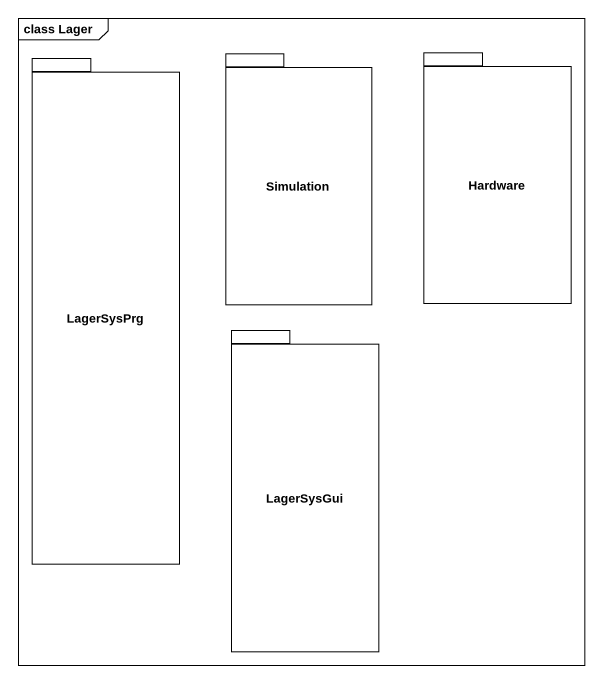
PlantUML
@startuml
mainframe class Lager
package LagerSysPrg {
}
package Simulation {
}
package Hardware {
}
package LagerSysGui {
}
@enduml
